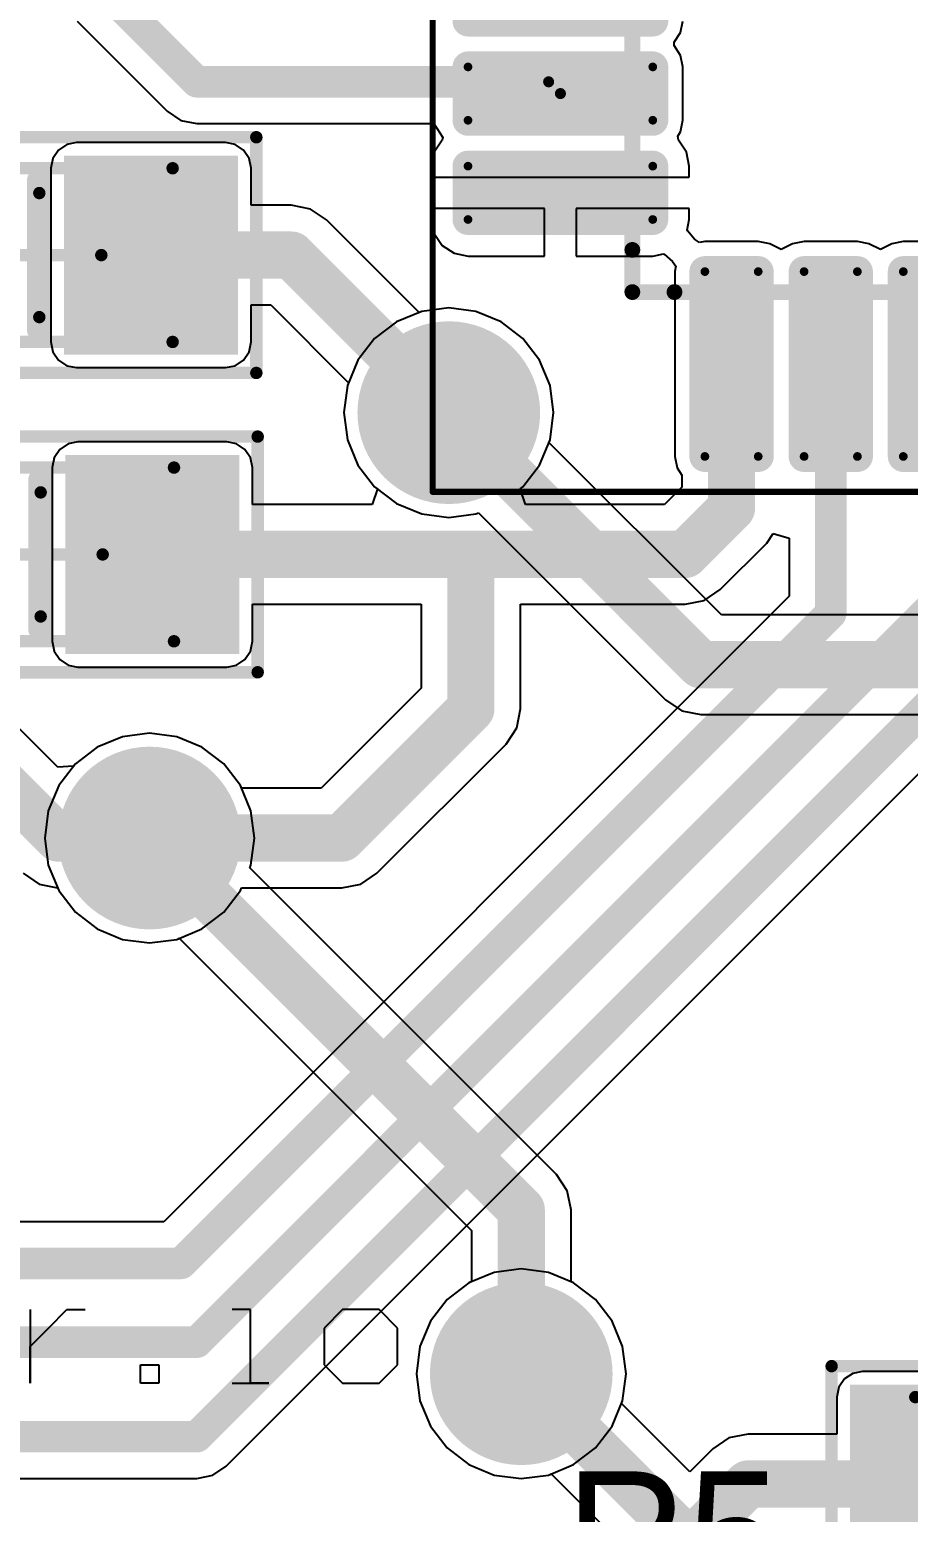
# Model space of a CAD drawing. Header units: millimetres. Extents: x 0.11 to 2.34, y 0.1 to 2.58.
# Drawn here: x 0.7319 to 1.0109, y 0.476 to 0.9466 of the extents above; entities that cross this region are included whole.
import ezdxf

# ---------------------------------------------------------------- set-up
doc = ezdxf.new("R2010")
doc.units = ezdxf.units.MM
doc.header["$MEASUREMENT"] = 0
for name, color, linetype in [('BottomLayer', 5, 'Continuous'), ('BottomSolder', 6, 'Continuous'), ('Mechanical13', 56, 'Continuous'), ('Mechanical15', 56, 'Continuous'), ('MultiLayer', 9, 'Continuous'), ('TopLayer', 1, 'Continuous'), ('TopOverlay', 2, 'Continuous'), ('TopPaste', 8, 'Continuous'), ('TopSolder', 216, 'Continuous'), ('ViaHoleLayer', 16, 'Continuous')]:
    doc.layers.add(name, color=color, linetype=linetype)

# ---------------------------------------------------------------- blocks, each defined once
blk = doc.blocks.new('QFP80P900X900X160_32N_13')
at = {"layer": 'Mechanical13', "const_width": 0.005}
for points in [[(0.14173, -0.14173), (0.14173, 0.14173)], [(0.14173, -0.14173), (-0.14173, -0.14173)]]:
    blk.add_lwpolyline(points, dxfattribs=at)
at = {"layer": 'Mechanical13', "const_width": 0.0025}
blk.add_lwpolyline([(0.14048, -0.14173, 1), (0.14298, -0.14173, 1)], format="xyb", close=True, dxfattribs=at)
blk.add_lwpolyline([(0.14048, -0.14173, 1), (0.14298, -0.14173, 1)], format="xyb", close=True, dxfattribs=at)
at = {"layer": 'Mechanical15', "const_width": 0.00197}
for points in [[(0.20512, -0.20512), (0.20512, 0.20512)], [(0.20512, -0.20512), (-0.20512, -0.20512)]]:
    blk.add_lwpolyline(points, dxfattribs=at)
at = {"layer": 'Mechanical15', "const_width": 0.000984}
blk.add_lwpolyline([(0.20463, -0.20512, 1), (0.20561, -0.20512, 1)], format="xyb", close=True, dxfattribs=at)
blk.add_lwpolyline([(0.20463, -0.20512, 1), (0.20561, -0.20512, 1)], format="xyb", close=True, dxfattribs=at)
at = {"layer": 'TopLayer', "const_width": 0.00138}
for points in [[(0.13455, -0.05571, 1), (0.13593, -0.05571, 1)], [(0.19321, -0.05571, 1), (0.19459, -0.05571, 1)], [(0.13455, -0.07028, 1), (0.13593, -0.07028, 1)], [(0.19321, -0.07028, 1), (0.19459, -0.07028, 1)], [(0.13455, -0.0872, 1), (0.13593, -0.0872, 1)], [(0.19321, -0.0872, 1), (0.19459, -0.0872, 1)], [(0.13455, -0.10177, 1), (0.13593, -0.10177, 1)], [(0.19321, -0.10177, 1), (0.19459, -0.10177, 1)], [(0.13455, -0.1187, 1), (0.13593, -0.1187, 1)], [(0.19321, -0.1187, 1), (0.19459, -0.1187, 1)], [(0.06959, -0.13524, 1), (0.07096, -0.13524, 1)], [(0.08652, -0.13524, 1), (0.08789, -0.13524, 1)], [(0.10108, -0.13524, 1), (0.10246, -0.13524, 1)], [(0.11801, -0.13524, 1), (0.11939, -0.13524, 1)], [(0.06959, -0.1939, 1), (0.07096, -0.1939, 1)], [(0.08652, -0.1939, 1), (0.08789, -0.1939, 1)], [(0.10108, -0.1939, 1), (0.10246, -0.1939, 1)], [(0.11801, -0.1939, 1), (0.11939, -0.1939, 1)]]:
    blk.add_lwpolyline(points, format="xyb", close=True, dxfattribs=at)
at = {"layer": 'TopLayer'}
for points in [[(0.1939, -0.0374), (0.13524, -0.0374), (0.1939, -0.05709), (0.13524, -0.05709)], [(0.19528, -0.03878), (0.13386, -0.03878), (0.19528, -0.05571), (0.13386, -0.05571)], [(0.19528, -0.07028), (0.13386, -0.07028), (0.19528, -0.0872), (0.13386, -0.0872)], [(0.1939, -0.0689), (0.13524, -0.0689), (0.1939, -0.08858), (0.13524, -0.08858)], [(0.19528, -0.10177), (0.13386, -0.10177), (0.19528, -0.1187), (0.13386, -0.1187)], [(0.1939, -0.10039), (0.13524, -0.10039), (0.1939, -0.12008), (0.13524, -0.12008)], [(0.08858, -0.1939), (0.08858, -0.13524), (0.0689, -0.1939), (0.0689, -0.13524)], [(0.0872, -0.19528), (0.0872, -0.13386), (0.07028, -0.19528), (0.07028, -0.13386)], [(0.12008, -0.1939), (0.12008, -0.13524), (0.10039, -0.1939), (0.10039, -0.13524)], [(0.1187, -0.19528), (0.1187, -0.13386), (0.10177, -0.19528), (0.10177, -0.13386)]]:
    blk.add_solid(points, dxfattribs=at)
at = {"layer": 'TopOverlay', "const_width": 0.005}
for points in [[(0.14173, -0.14173), (0.14173, -0.12835)], [(0.14173, -0.14173), (0.12835, -0.14173)]]:
    blk.add_lwpolyline(points, dxfattribs=at)
at = {"layer": 'TopOverlay', "const_width": 0.0025}
for points in [[(0.14048, -0.12835, 1), (0.14298, -0.12835, 1)], [(0.1271, -0.14173, 1), (0.1296, -0.14173, 1)], [(0.14048, -0.14173, 1), (0.14298, -0.14173, 1)], [(0.14048, -0.14173, 1), (0.14298, -0.14173, 1)]]:
    blk.add_lwpolyline(points, format="xyb", close=True, dxfattribs=at)
at = {"layer": 'TopPaste', "const_width": 0.00138}
for points in [[(0.13455, -0.05571, 1), (0.13593, -0.05571, 1)], [(0.19321, -0.05571, 1), (0.19459, -0.05571, 1)], [(0.13455, -0.07028, 1), (0.13593, -0.07028, 1)], [(0.19321, -0.07028, 1), (0.19459, -0.07028, 1)], [(0.13455, -0.0872, 1), (0.13593, -0.0872, 1)], [(0.19321, -0.0872, 1), (0.19459, -0.0872, 1)], [(0.13455, -0.10177, 1), (0.13593, -0.10177, 1)], [(0.19321, -0.10177, 1), (0.19459, -0.10177, 1)], [(0.13455, -0.1187, 1), (0.13593, -0.1187, 1)], [(0.19321, -0.1187, 1), (0.19459, -0.1187, 1)], [(0.06959, -0.13524, 1), (0.07096, -0.13524, 1)], [(0.08652, -0.13524, 1), (0.08789, -0.13524, 1)], [(0.10108, -0.13524, 1), (0.10246, -0.13524, 1)], [(0.11801, -0.13524, 1), (0.11939, -0.13524, 1)], [(0.06959, -0.1939, 1), (0.07096, -0.1939, 1)], [(0.08652, -0.1939, 1), (0.08789, -0.1939, 1)], [(0.10108, -0.1939, 1), (0.10246, -0.1939, 1)], [(0.11801, -0.1939, 1), (0.11939, -0.1939, 1)]]:
    blk.add_lwpolyline(points, format="xyb", close=True, dxfattribs=at)
at = {"layer": 'TopPaste'}
for points in [[(0.1939, -0.0374), (0.13524, -0.0374), (0.1939, -0.05709), (0.13524, -0.05709)], [(0.19528, -0.03878), (0.13386, -0.03878), (0.19528, -0.05571), (0.13386, -0.05571)], [(0.19528, -0.07028), (0.13386, -0.07028), (0.19528, -0.0872), (0.13386, -0.0872)], [(0.1939, -0.0689), (0.13524, -0.0689), (0.1939, -0.08858), (0.13524, -0.08858)], [(0.19528, -0.10177), (0.13386, -0.10177), (0.19528, -0.1187), (0.13386, -0.1187)], [(0.1939, -0.10039), (0.13524, -0.10039), (0.1939, -0.12008), (0.13524, -0.12008)], [(0.08858, -0.1939), (0.08858, -0.13524), (0.0689, -0.1939), (0.0689, -0.13524)], [(0.0872, -0.19528), (0.0872, -0.13386), (0.07028, -0.19528), (0.07028, -0.13386)], [(0.12008, -0.1939), (0.12008, -0.13524), (0.10039, -0.1939), (0.10039, -0.13524)], [(0.1187, -0.19528), (0.1187, -0.13386), (0.10177, -0.19528), (0.10177, -0.13386)]]:
    blk.add_solid(points, dxfattribs=at)
at = {"layer": 'TopSolder', "const_width": 0.00492}
for points in [[(0.13278, -0.05571, 1), (0.1377, -0.05571, 1)], [(0.19144, -0.05571, 1), (0.19636, -0.05571, 1)], [(0.13278, -0.07028, 1), (0.1377, -0.07028, 1)], [(0.19144, -0.07028, 1), (0.19636, -0.07028, 1)], [(0.13278, -0.0872, 1), (0.1377, -0.0872, 1)], [(0.19144, -0.0872, 1), (0.19636, -0.0872, 1)], [(0.13278, -0.10177, 1), (0.1377, -0.10177, 1)], [(0.19144, -0.10177, 1), (0.19636, -0.10177, 1)], [(0.13278, -0.1187, 1), (0.1377, -0.1187, 1)], [(0.19144, -0.1187, 1), (0.19636, -0.1187, 1)], [(0.05325, -0.13524, 1), (0.05817, -0.13524, 1)], [(0.06782, -0.13524, 1), (0.07274, -0.13524, 1)], [(0.08474, -0.13524, 1), (0.08967, -0.13524, 1)], [(0.09931, -0.13524, 1), (0.10423, -0.13524, 1)], [(0.11624, -0.13524, 1), (0.12116, -0.13524, 1)], [(0.05325, -0.1939, 1), (0.05817, -0.1939, 1)], [(0.06782, -0.1939, 1), (0.07274, -0.1939, 1)], [(0.08474, -0.1939, 1), (0.08967, -0.1939, 1)], [(0.09931, -0.1939, 1), (0.10423, -0.1939, 1)], [(0.11624, -0.1939, 1), (0.12116, -0.1939, 1)]]:
    blk.add_lwpolyline(points, format="xyb", close=True, dxfattribs=at)
at = {"layer": 'TopSolder'}
for points in [[(0.1939, -0.03386), (0.13524, -0.03386), (0.1939, -0.06063), (0.13524, -0.06063)], [(0.19882, -0.03878), (0.13031, -0.03878), (0.19882, -0.05571), (0.13031, -0.05571)], [(0.1939, -0.06535), (0.13524, -0.06535), (0.1939, -0.09213), (0.13524, -0.09213)], [(0.19882, -0.07028), (0.13031, -0.07028), (0.19882, -0.0872), (0.13031, -0.0872)], [(0.1939, -0.09685), (0.13524, -0.09685), (0.1939, -0.12362), (0.13524, -0.12362)], [(0.19882, -0.10177), (0.13031, -0.10177), (0.19882, -0.1187), (0.13031, -0.1187)], [(0.0872, -0.19882), (0.0872, -0.13031), (0.07028, -0.19882), (0.07028, -0.13031)], [(0.1187, -0.19882), (0.1187, -0.13031), (0.10177, -0.19882), (0.10177, -0.13031)], [(0.06063, -0.1939), (0.06063, -0.13524), (0.03386, -0.1939), (0.03386, -0.13524)], [(0.09213, -0.1939), (0.09213, -0.13524), (0.06535, -0.1939), (0.06535, -0.13524)], [(0.12362, -0.1939), (0.12362, -0.13524), (0.09685, -0.1939), (0.09685, -0.13524)]]:
    blk.add_solid(points, dxfattribs=at)
blk = doc.blocks.new('6_0805_N_31')
at = {"layer": 'Mechanical13', "const_width": 0.00394}
for points in [[(-0.04232, -0.02756), (-0.04232, 0.02756)], [(-0.04232, 0.02756), (0.04232, 0.02756)], [(0.04232, -0.02756), (0.04232, 0.02756)], [(-0.04232, -0.02756), (0.04232, -0.02756)]]:
    blk.add_lwpolyline(points, dxfattribs=at)
at = {"layer": 'Mechanical13', "const_width": 0.00197}
for points in [[(-0.04331, 0.02756, 1), (-0.04134, 0.02756, 1)], [(-0.04331, 0.02756, 1), (-0.04134, 0.02756, 1)], [(0.04134, 0.02756, 1), (0.04331, 0.02756, 1)], [(0.04134, 0.02756, 1), (0.04331, 0.02756, 1)], [(-0.04331, -0.02756, 1), (-0.04134, -0.02756, 1)], [(-0.04331, -0.02756, 1), (-0.04134, -0.02756, 1)], [(0.04134, -0.02756, 1), (0.04331, -0.02756, 1)], [(0.04134, -0.02756, 1), (0.04331, -0.02756, 1)]]:
    blk.add_lwpolyline(points, format="xyb", close=True, dxfattribs=at)
at = {"layer": 'Mechanical15', "const_width": 0.00394}
for points in [[(-0.0689, -0.0374), (-0.0689, 0.0374)], [(-0.0689, 0.0374), (0.0689, 0.0374)], [(0.0689, -0.0374), (0.0689, 0.0374)], [(0, -0.01969), (0, 0.01969)], [(-0.01969, 0), (0.01969, 0)], [(-0.0689, -0.0374), (0.0689, -0.0374)]]:
    blk.add_lwpolyline(points, dxfattribs=at)
at = {"layer": 'Mechanical15', "const_width": 0.00197}
for points in [[(-0.06988, 0.0374, 1), (-0.06791, 0.0374, 1)], [(-0.06988, 0.0374, 1), (-0.06791, 0.0374, 1)], [(0.06791, 0.0374, 1), (0.06988, 0.0374, 1)], [(0.06791, 0.0374, 1), (0.06988, 0.0374, 1)], [(-0.00098, 0.01969, 1), (0.00098, 0.01969, 1)], [(-0.02067, 0, 1), (-0.0187, 0, 1)], [(0.0187, 0, 1), (0.02067, 0, 1)], [(-0.00098, -0.01969, 1), (0.00098, -0.01969, 1)], [(-0.06988, -0.0374, 1), (-0.06791, -0.0374, 1)], [(-0.06988, -0.0374, 1), (-0.06791, -0.0374, 1)], [(0.06791, -0.0374, 1), (0.06988, -0.0374, 1)], [(0.06791, -0.0374, 1), (0.06988, -0.0374, 1)]]:
    blk.add_lwpolyline(points, format="xyb", close=True, dxfattribs=at)
at = {"layer": 'TopLayer'}
for points in [[(-0.01181, -0.02756), (-0.01181, 0.02756), (-0.05906, -0.02756), (-0.05906, 0.02756)], [(0.05906, -0.02756), (0.05906, 0.02756), (0.01181, -0.02756), (0.01181, 0.02756)]]:
    blk.add_solid(points, dxfattribs=at)
at = {"layer": 'TopOverlay', "const_width": 0.00787}
blk.add_lwpolyline([(0, -0.02362), (0, 0.02362)], dxfattribs=at)
at = {"layer": 'TopOverlay', "const_width": 0.00394}
for points in [[(-0.00197, 0.02362, 1), (0.00197, 0.02362, 1)], [(-0.00197, -0.02362, 1), (0.00197, -0.02362, 1)]]:
    blk.add_lwpolyline(points, format="xyb", close=True, dxfattribs=at)
at = {"layer": 'TopPaste'}
for points in [[(-0.01181, -0.02756), (-0.01181, 0.02756), (-0.05906, -0.02756), (-0.05906, 0.02756)], [(0.05906, -0.02756), (0.05906, 0.02756), (0.01181, -0.02756), (0.01181, 0.02756)]]:
    blk.add_solid(points, dxfattribs=at)
at = {"layer": 'TopSolder'}
for points in [[(-0.00781, -0.03156), (-0.00781, 0.03156), (-0.06305, -0.03156), (-0.06305, 0.03156)], [(0.06306, -0.03156), (0.06306, 0.03156), (0.00781, -0.03156), (0.00781, 0.03156)]]:
    blk.add_solid(points, dxfattribs=at)
blk = doc.blocks.new('6_0805_N_32')
at = {"layer": 'Mechanical13', "const_width": 0.00394}
for points in [[(-0.04232, -0.02756), (-0.04232, 0.02756)], [(-0.04232, 0.02756), (0.04232, 0.02756)], [(0.04232, -0.02756), (0.04232, 0.02756)], [(-0.04232, -0.02756), (0.04232, -0.02756)]]:
    blk.add_lwpolyline(points, dxfattribs=at)
at = {"layer": 'Mechanical13', "const_width": 0.00197}
for points in [[(-0.04331, 0.02756, 1), (-0.04134, 0.02756, 1)], [(-0.04331, 0.02756, 1), (-0.04134, 0.02756, 1)], [(0.04134, 0.02756, 1), (0.04331, 0.02756, 1)], [(0.04134, 0.02756, 1), (0.04331, 0.02756, 1)], [(-0.04331, -0.02756, 1), (-0.04134, -0.02756, 1)], [(-0.04331, -0.02756, 1), (-0.04134, -0.02756, 1)], [(0.04134, -0.02756, 1), (0.04331, -0.02756, 1)], [(0.04134, -0.02756, 1), (0.04331, -0.02756, 1)]]:
    blk.add_lwpolyline(points, format="xyb", close=True, dxfattribs=at)
at = {"layer": 'Mechanical15', "const_width": 0.00394}
for points in [[(-0.0689, -0.0374), (-0.0689, 0.0374)], [(-0.0689, 0.0374), (0.0689, 0.0374)], [(0.0689, -0.0374), (0.0689, 0.0374)], [(0, -0.01969), (0, 0.01969)], [(-0.01969, 0), (0.01969, 0)], [(-0.0689, -0.0374), (0.0689, -0.0374)]]:
    blk.add_lwpolyline(points, dxfattribs=at)
at = {"layer": 'Mechanical15', "const_width": 0.00197}
for points in [[(-0.06988, 0.0374, 1), (-0.06791, 0.0374, 1)], [(-0.06988, 0.0374, 1), (-0.06791, 0.0374, 1)], [(0.06791, 0.0374, 1), (0.06988, 0.0374, 1)], [(0.06791, 0.0374, 1), (0.06988, 0.0374, 1)], [(-0.00098, 0.01969, 1), (0.00098, 0.01969, 1)], [(-0.02067, 0, 1), (-0.0187, 0, 1)], [(0.0187, 0, 1), (0.02067, 0, 1)], [(-0.00098, -0.01969, 1), (0.00098, -0.01969, 1)], [(-0.06988, -0.0374, 1), (-0.06791, -0.0374, 1)], [(-0.06988, -0.0374, 1), (-0.06791, -0.0374, 1)], [(0.06791, -0.0374, 1), (0.06988, -0.0374, 1)], [(0.06791, -0.0374, 1), (0.06988, -0.0374, 1)]]:
    blk.add_lwpolyline(points, format="xyb", close=True, dxfattribs=at)
at = {"layer": 'TopLayer'}
for points in [[(-0.01181, -0.02756), (-0.01181, 0.02756), (-0.05906, -0.02756), (-0.05906, 0.02756)], [(0.05906, -0.02756), (0.05906, 0.02756), (0.01181, -0.02756), (0.01181, 0.02756)]]:
    blk.add_solid(points, dxfattribs=at)
at = {"layer": 'TopOverlay', "const_width": 0.00787}
blk.add_lwpolyline([(0, -0.02362), (0, 0.02362)], dxfattribs=at)
at = {"layer": 'TopOverlay', "const_width": 0.00394}
for points in [[(-0.00197, 0.02362, 1), (0.00197, 0.02362, 1)], [(-0.00197, -0.02362, 1), (0.00197, -0.02362, 1)]]:
    blk.add_lwpolyline(points, format="xyb", close=True, dxfattribs=at)
at = {"layer": 'TopPaste'}
for points in [[(-0.01181, -0.02756), (-0.01181, 0.02756), (-0.05906, -0.02756), (-0.05906, 0.02756)], [(0.05906, -0.02756), (0.05906, 0.02756), (0.01181, -0.02756), (0.01181, 0.02756)]]:
    blk.add_solid(points, dxfattribs=at)
at = {"layer": 'TopSolder'}
for points in [[(-0.00781, -0.03156), (-0.00781, 0.03156), (-0.06305, -0.03156), (-0.06305, 0.03156)], [(0.06306, -0.03156), (0.06306, 0.03156), (0.00781, -0.03156), (0.00781, 0.03156)]]:
    blk.add_solid(points, dxfattribs=at)
blk = doc.blocks.new('6_0805_N_46')
at = {"layer": 'Mechanical13', "const_width": 0.00394}
for points in [[(-0.04232, -0.02756), (-0.04232, 0.02756)], [(-0.04232, 0.02756), (0.04232, 0.02756)], [(0.04232, -0.02756), (0.04232, 0.02756)], [(-0.04232, -0.02756), (0.04232, -0.02756)]]:
    blk.add_lwpolyline(points, dxfattribs=at)
at = {"layer": 'Mechanical13', "const_width": 0.00197}
for points in [[(-0.04331, 0.02756, 1), (-0.04134, 0.02756, 1)], [(-0.04331, 0.02756, 1), (-0.04134, 0.02756, 1)], [(0.04134, 0.02756, 1), (0.04331, 0.02756, 1)], [(0.04134, 0.02756, 1), (0.04331, 0.02756, 1)], [(-0.04331, -0.02756, 1), (-0.04134, -0.02756, 1)], [(-0.04331, -0.02756, 1), (-0.04134, -0.02756, 1)], [(0.04134, -0.02756, 1), (0.04331, -0.02756, 1)], [(0.04134, -0.02756, 1), (0.04331, -0.02756, 1)]]:
    blk.add_lwpolyline(points, format="xyb", close=True, dxfattribs=at)
at = {"layer": 'Mechanical15', "const_width": 0.00394}
for points in [[(-0.0689, -0.0374), (-0.0689, 0.0374)], [(-0.0689, 0.0374), (0.0689, 0.0374)], [(0.0689, -0.0374), (0.0689, 0.0374)], [(0, -0.01969), (0, 0.01969)], [(-0.01969, 0), (0.01969, 0)], [(-0.0689, -0.0374), (0.0689, -0.0374)]]:
    blk.add_lwpolyline(points, dxfattribs=at)
at = {"layer": 'Mechanical15', "const_width": 0.00197}
for points in [[(-0.06988, 0.0374, 1), (-0.06791, 0.0374, 1)], [(-0.06988, 0.0374, 1), (-0.06791, 0.0374, 1)], [(0.06791, 0.0374, 1), (0.06988, 0.0374, 1)], [(0.06791, 0.0374, 1), (0.06988, 0.0374, 1)], [(-0.00098, 0.01969, 1), (0.00098, 0.01969, 1)], [(-0.02067, 0, 1), (-0.0187, 0, 1)], [(0.0187, 0, 1), (0.02067, 0, 1)], [(-0.00098, -0.01969, 1), (0.00098, -0.01969, 1)], [(-0.06988, -0.0374, 1), (-0.06791, -0.0374, 1)], [(-0.06988, -0.0374, 1), (-0.06791, -0.0374, 1)], [(0.06791, -0.0374, 1), (0.06988, -0.0374, 1)], [(0.06791, -0.0374, 1), (0.06988, -0.0374, 1)]]:
    blk.add_lwpolyline(points, format="xyb", close=True, dxfattribs=at)
at = {"layer": 'TopLayer'}
for points in [[(-0.01181, -0.02756), (-0.01181, 0.02756), (-0.05906, -0.02756), (-0.05906, 0.02756)], [(0.05906, -0.02756), (0.05906, 0.02756), (0.01181, -0.02756), (0.01181, 0.02756)]]:
    blk.add_solid(points, dxfattribs=at)
at = {"layer": 'TopOverlay', "const_width": 0.00787}
blk.add_lwpolyline([(0, -0.02362), (0, 0.02362)], dxfattribs=at)
at = {"layer": 'TopOverlay', "const_width": 0.00394}
for points in [[(-0.00197, 0.02362, 1), (0.00197, 0.02362, 1)], [(-0.00197, -0.02362, 1), (0.00197, -0.02362, 1)]]:
    blk.add_lwpolyline(points, format="xyb", close=True, dxfattribs=at)
at = {"layer": 'TopPaste'}
for points in [[(-0.01181, -0.02756), (-0.01181, 0.02756), (-0.05906, -0.02756), (-0.05906, 0.02756)], [(0.05906, -0.02756), (0.05906, 0.02756), (0.01181, -0.02756), (0.01181, 0.02756)]]:
    blk.add_solid(points, dxfattribs=at)
at = {"layer": 'TopSolder'}
for points in [[(-0.00781, -0.03156), (-0.00781, 0.03156), (-0.06305, -0.03156), (-0.06305, 0.03156)], [(0.06306, -0.03156), (0.06306, 0.03156), (0.00781, -0.03156), (0.00781, 0.03156)]]:
    blk.add_solid(points, dxfattribs=at)

msp = doc.modelspace()

# ---------------------------------------------------------------- linework, layer by layer
at = {"layer": 'BottomLayer'}
for p, q in [((0.85639, 0.85715), (0.84836, 0.85383)), ((0.865, 0.85828), (0.85639, 0.85715)), ((0.87361, 0.85715), (0.865, 0.85828)), ((0.88164, 0.85383), (0.87361, 0.85715)), ((0.84836, 0.85383), (0.84146, 0.84854)), ((0.88854, 0.84854), (0.88164, 0.85383)), ((0.84146, 0.84854), (0.83617, 0.84164)), ((0.89383, 0.84164), (0.88854, 0.84854)), ((0.7409, 0.71246), (0.61269, 0.84067)), ((0.83617, 0.84164), (0.83285, 0.83361)), ((0.89715, 0.83361), (0.89383, 0.84164)), ((0.83285, 0.83361), (0.83172, 0.825)), ((0.89828, 0.825), (0.89715, 0.83361)), ((0.83172, 0.825), (0.83285, 0.81639)), ((0.89715, 0.81639), (0.89828, 0.825)), ((0.83285, 0.81639), (0.83617, 0.80836)), ((0.8968, 0.81555), (0.89715, 0.81639)), ((0.95155, 0.7608), (0.8968, 0.81555)), ((0.83617, 0.80836), (0.84146, 0.80146)), ((0.84146, 0.80146), (0.84836, 0.79617)), ((0.84836, 0.79617), (0.85639, 0.79285)), ((0.85639, 0.79285), (0.865, 0.79172)), ((0.865, 0.79172), (0.87361, 0.79285)), ((0.87361, 0.79285), (0.87445, 0.7932)), ((0.87445, 0.7932), (0.93383, 0.73383)), ((1.57083, 0.7608), (0.95155, 0.7608)), ((0.93383, 0.73383), (0.93895, 0.7304)), ((0.93895, 0.7304), (0.945, 0.7292)), ((0.945, 0.7292), (1.57083, 0.7292)), ((0.76139, 0.72215), (0.75336, 0.71883)), ((0.77, 0.72328), (0.76139, 0.72215)), ((0.77861, 0.72215), (0.77, 0.72328)), ((0.78664, 0.71883), (0.77861, 0.72215)), ((0.75336, 0.71883), (0.74646, 0.71354)), ((0.79354, 0.71354), (0.78664, 0.71883)), ((0.74589, 0.71279), (0.7409, 0.71246)), ((0.74646, 0.71354), (0.74589, 0.71279)), ((0.79883, 0.70664), (0.79354, 0.71354)), ((0.80215, 0.69861), (0.79883, 0.70664)), ((0.80328, 0.69), (0.80215, 0.69861)), ((0.80215, 0.68139), (0.80328, 0.69)), ((0.72983, 0.67883), (0.73496, 0.6754)), ((0.8018, 0.68055), (0.80215, 0.68139)), ((0.89917, 0.58317), (0.8018, 0.68055)), ((0.73496, 0.6754), (0.74081, 0.67424)), ((0.74081, 0.67424), (0.74117, 0.67336)), ((0.74117, 0.67336), (0.74646, 0.66646)), ((0.74646, 0.66646), (0.75336, 0.66117)), ((0.75336, 0.66117), (0.76139, 0.65785)), ((0.76139, 0.65785), (0.77, 0.65672)), ((0.77, 0.65672), (0.77861, 0.65785)), ((0.77861, 0.65785), (0.77945, 0.6582)), ((0.77945, 0.6582), (0.8722, 0.56545)), ((0.9026, 0.57805), (0.89917, 0.58317)), ((0.9038, 0.572), (0.9026, 0.57805)), ((0.9038, 0.54917), (0.9038, 0.572)), ((0.8722, 0.56545), (0.8722, 0.54917)), ((0.87136, 0.54883), (0.86446, 0.54354)), ((0.8722, 0.54917), (0.87136, 0.54883)), ((0.90464, 0.54883), (0.9038, 0.54917)), ((0.91154, 0.54354), (0.90464, 0.54883)), ((0.86446, 0.54354), (0.85917, 0.53664)), ((0.91683, 0.53664), (0.91154, 0.54354)), ((0.85917, 0.53664), (0.85585, 0.52861)), ((0.92015, 0.52861), (0.91683, 0.53664)), ((0.85585, 0.52861), (0.85472, 0.52)), ((0.92128, 0.52), (0.92015, 0.52861)), ((0.85472, 0.52), (0.85585, 0.51139)), ((0.92015, 0.51139), (0.92128, 0.52)), ((0.85585, 0.51139), (0.85917, 0.50336)), ((0.91683, 0.50336), (0.92015, 0.51139)), ((0.85917, 0.50336), (0.86446, 0.49646)), ((0.91154, 0.49646), (0.91683, 0.50336)), ((0.86446, 0.49646), (0.87136, 0.49117)), ((0.90464, 0.49117), (0.91154, 0.49646)), ((0.87136, 0.49117), (0.87939, 0.48785)), ((0.89661, 0.48785), (0.90464, 0.49117)), ((0.87939, 0.48785), (0.888, 0.48672)), ((0.888, 0.48672), (0.89661, 0.48785))]:
    msp.add_line(p, q, dxfattribs=at)
for points, const_width in [([(0.8525, 0.825, 1), (0.8775, 0.825, 1)], 0.025), ([(0.86125, 0.825, 1), (0.86875, 0.825, 1)], 0.0075), ([(0.94125, 0.745, 1), (0.94875, 0.745, 1)], 0.0075), ([(0.94125, 0.745, 1), (0.94875, 0.745, 1)], 0.0075), ([(0.7575, 0.69, 1), (0.7825, 0.69, 1)], 0.025), ([(0.73726, 0.69, 1), (0.74476, 0.69, 1)], 0.0075), ([(0.73726, 0.69, 1), (0.74476, 0.69, 1)], 0.0075), ([(0.76625, 0.69, 1), (0.77375, 0.69, 1)], 0.0075), ([(0.76625, 0.69, 1), (0.77375, 0.69, 1)], 0.0075), ([(0.88425, 0.572, 1), (0.89175, 0.572, 1)], 0.0075), ([(0.88425, 0.572, 1), (0.89175, 0.572, 1)], 0.0075), ([(0.8755, 0.52, 1), (0.9005, 0.52, 1)], 0.025), ([(0.88425, 0.52, 1), (0.89175, 0.52, 1)], 0.0075)]:
    msp.add_lwpolyline(points, format="xyb", close=True, dxfattribs=dict(at, const_width=const_width))
at = {"layer": 'BottomLayer', "const_width": 0.015}
for points in [[(0.60151, 0.8295), (0.74101, 0.69)], [(0.865, 0.825), (0.945, 0.745)], [(0.945, 0.745), (1.6, 0.745)], [(0.74101, 0.69), (0.77, 0.69)], [(0.77, 0.69), (0.888, 0.572)], [(0.888, 0.52), (0.888, 0.572)]]:
    msp.add_lwpolyline(points, dxfattribs=at)
at = {"layer": 'BottomSolder', "const_width": 0.029}
for points in [[(0.8505, 0.825, 1), (0.8795, 0.825, 1)], [(0.7555, 0.69, 1), (0.7845, 0.69, 1)], [(0.8735, 0.52, 1), (0.9025, 0.52, 1)]]:
    msp.add_lwpolyline(points, format="xyb", close=True, dxfattribs=at)
at = {"layer": 'MultiLayer', "const_width": 0.025}
for points in [[(0.8525, 0.825, 1), (0.8775, 0.825, 1)], [(0.7575, 0.69, 1), (0.7825, 0.69, 1)], [(0.8755, 0.52, 1), (0.9005, 0.52, 1)]]:
    msp.add_lwpolyline(points, format="xyb", close=True, dxfattribs=at)
at = {"layer": 'TopLayer'}
for p, q in [((0.747, 0.94925), (0.77563, 0.92063)), ((0.9386, 0.94563), (0.93933, 0.94929)), ((0.93652, 0.94253), (0.9386, 0.94563)), ((0.93652, 0.94149), (0.93652, 0.94253)), ((0.9386, 0.93838), (0.93652, 0.94149)), ((0.93933, 0.93472), (0.9386, 0.93838)), ((0.93933, 0.9178), (0.93933, 0.93472)), ((0.77563, 0.92063), (0.77993, 0.91775)), ((0.77993, 0.91775), (0.785, 0.91675)), ((0.9386, 0.91414), (0.93933, 0.9178)), ((0.785, 0.91675), (0.86026, 0.91675)), ((0.86026, 0.91675), (0.86307, 0.91229)), ((0.9377, 0.91279), (0.9386, 0.91414)), ((0.74104, 0.90833), (0.73928, 0.90568)), ((0.74369, 0.91009), (0.74104, 0.90833)), ((0.74681, 0.91072), (0.74369, 0.91009)), ((0.79406, 0.91072), (0.74681, 0.91072)), ((0.79718, 0.91009), (0.79406, 0.91072)), ((0.79982, 0.90833), (0.79718, 0.91009)), ((0.80159, 0.90568), (0.79982, 0.90833)), ((0.8629, 0.91143), (0.86038, 0.90767)), ((0.86307, 0.91229), (0.8629, 0.91143)), ((0.93797, 0.91143), (0.9377, 0.91279)), ((0.94048, 0.90767), (0.93797, 0.91143)), ((0.73928, 0.90568), (0.73865, 0.90256)), ((0.80221, 0.90256), (0.80159, 0.90568)), ((0.86038, 0.90767), (0.8595, 0.90323)), ((0.94136, 0.90323), (0.94048, 0.90767)), ((0.73865, 0.90256), (0.73865, 0.84744)), ((0.80221, 0.8908), (0.80221, 0.90256)), ((0.8595, 0.90323), (0.8595, 0.89976)), ((0.8595, 0.89976), (0.94136, 0.89976)), ((0.94136, 0.89976), (0.94136, 0.90323)), ((0.815, 0.8908), (0.80221, 0.8908)), ((0.82105, 0.8896), (0.815, 0.8908)), ((0.82617, 0.88618), (0.82105, 0.8896)), ((0.89543, 0.88976), (0.8595, 0.88976)), ((0.8595, 0.88976), (0.8595, 0.8863)), ((0.89543, 0.8747), (0.89543, 0.88976)), ((0.94136, 0.88976), (0.90543, 0.88976)), ((0.90543, 0.88976), (0.90543, 0.8747)), ((0.94136, 0.8863), (0.94136, 0.88976)), ((0.85555, 0.8568), (0.82617, 0.88618)), ((0.8595, 0.8863), (0.86038, 0.88186)), ((0.94069, 0.88292), (0.94136, 0.8863)), ((0.86038, 0.88186), (0.8629, 0.8781)), ((0.94079, 0.88271), (0.94069, 0.88292)), ((0.94304, 0.88006), (0.94079, 0.88271)), ((0.94457, 0.87898), (0.94304, 0.88006)), ((0.8629, 0.8781), (0.86666, 0.87558)), ((0.86666, 0.87558), (0.8711, 0.8747)), ((0.92976, 0.8747), (0.93314, 0.87537)), ((0.93314, 0.87537), (0.93335, 0.87528)), ((0.93335, 0.87528), (0.936, 0.87302)), ((0.9463, 0.87933), (0.94457, 0.87898)), ((0.96323, 0.87933), (0.9463, 0.87933)), ((0.96689, 0.8786), (0.96323, 0.87933)), ((0.97051, 0.87679), (0.96689, 0.8786)), ((0.97414, 0.8786), (0.97051, 0.87679)), ((0.9778, 0.87933), (0.97414, 0.8786)), ((0.99472, 0.87933), (0.9778, 0.87933)), ((0.99838, 0.8786), (0.99472, 0.87933)), ((1.00201, 0.87679), (0.99838, 0.8786)), ((1.00563, 0.8786), (1.00201, 0.87679)), ((1.00929, 0.87933), (1.00563, 0.8786)), ((1.02622, 0.87933), (1.00929, 0.87933)), ((0.8711, 0.8747), (0.89543, 0.8747)), ((0.90543, 0.8747), (0.92976, 0.8747)), ((0.936, 0.87302), (0.93708, 0.87149)), ((0.93708, 0.87149), (0.93674, 0.86976)), ((0.93674, 0.86976), (0.93674, 0.8111)), ((0.80221, 0.84744), (0.80221, 0.8592)), ((0.80221, 0.8592), (0.80845, 0.8592)), ((0.80845, 0.8592), (0.8332, 0.83445)), ((0.85639, 0.85715), (0.85555, 0.8568)), ((0.865, 0.85828), (0.85639, 0.85715)), ((0.87361, 0.85715), (0.865, 0.85828)), ((0.88164, 0.85383), (0.87361, 0.85715)), ((0.88854, 0.84854), (0.88164, 0.85383)), ((0.73865, 0.84744), (0.73928, 0.84432)), ((0.80159, 0.84432), (0.80221, 0.84744)), ((0.89383, 0.84164), (0.88854, 0.84854)), ((0.73928, 0.84432), (0.74104, 0.84167)), ((0.79982, 0.84167), (0.80159, 0.84432)), ((0.74104, 0.84167), (0.74369, 0.83991)), ((0.74369, 0.83991), (0.74681, 0.83928)), ((0.74681, 0.83928), (0.79406, 0.83928)), ((0.79406, 0.83928), (0.79718, 0.83991)), ((0.79718, 0.83991), (0.79982, 0.84167)), ((0.89715, 0.83361), (0.89383, 0.84164)), ((0.83285, 0.83361), (0.83172, 0.825)), ((0.8332, 0.83445), (0.83285, 0.83361)), ((0.89828, 0.825), (0.89715, 0.83361)), ((0.83172, 0.825), (0.83285, 0.81639)), ((0.89715, 0.81639), (0.89828, 0.825)), ((0.74412, 0.81509), (0.74148, 0.81333)), ((0.74724, 0.81572), (0.74412, 0.81509)), ((0.79449, 0.81572), (0.74724, 0.81572)), ((0.79761, 0.81509), (0.79449, 0.81572)), ((0.80026, 0.81333), (0.79761, 0.81509)), ((0.83285, 0.81639), (0.83617, 0.80836)), ((0.89383, 0.80836), (0.89715, 0.81639)), ((0.73971, 0.81068), (0.73909, 0.80756)), ((0.74148, 0.81333), (0.73971, 0.81068)), ((0.80202, 0.81068), (0.80026, 0.81333)), ((0.80264, 0.80756), (0.80202, 0.81068)), ((0.93674, 0.8111), (0.93747, 0.80744)), ((0.73909, 0.80756), (0.73909, 0.75244)), ((0.80264, 0.7958), (0.80264, 0.80756)), ((0.83617, 0.80836), (0.84146, 0.80146)), ((0.88854, 0.80146), (0.89383, 0.80836)), ((0.93747, 0.80744), (0.93896, 0.80521)), ((0.93896, 0.80521), (0.93896, 0.80131)), ((0.84232, 0.8008), (0.84063, 0.7958)), ((0.84146, 0.80146), (0.84232, 0.8008)), ((0.88768, 0.8008), (0.88854, 0.80146)), ((0.88937, 0.7958), (0.88768, 0.8008)), ((0.93896, 0.80131), (0.93345, 0.7958)), ((0.84063, 0.7958), (0.80264, 0.7958)), ((0.93345, 0.7958), (0.88937, 0.7958)), ((0.96594, 0.78359), (0.96801, 0.78668)), ((0.96801, 0.78668), (0.97301, 0.78516)), ((0.95117, 0.76883), (0.96594, 0.78359)), ((0.97301, 0.78516), (0.97301, 0.76675)), ((0.94605, 0.7654), (0.95117, 0.76883)), ((0.97301, 0.76675), (0.77451, 0.56825)), ((0.80264, 0.75244), (0.80264, 0.7642)), ((0.80264, 0.7642), (0.8562, 0.7642)), ((0.8562, 0.7642), (0.8562, 0.73755)), ((0.8878, 0.731), (0.8878, 0.7642)), ((0.8878, 0.7642), (0.94, 0.7642)), ((0.94, 0.7642), (0.94605, 0.7654)), ((0.73909, 0.75244), (0.73971, 0.74932)), ((0.73971, 0.74932), (0.74148, 0.74667)), ((0.79437, 0.49063), (1.05503, 0.75129)), ((0.80026, 0.74667), (0.80202, 0.74932)), ((0.80202, 0.74932), (0.80264, 0.75244)), ((0.74148, 0.74667), (0.74412, 0.74491)), ((0.74412, 0.74491), (0.74724, 0.74428)), ((0.74724, 0.74428), (0.79449, 0.74428)), ((0.79449, 0.74428), (0.79761, 0.74491)), ((0.79761, 0.74491), (0.80026, 0.74667)), ((0.8562, 0.73755), (0.82445, 0.7058)), ((0.8866, 0.72495), (0.8878, 0.731)), ((0.88317, 0.71983), (0.8866, 0.72495)), ((0.76139, 0.72215), (0.75336, 0.71883)), ((0.77, 0.72328), (0.76139, 0.72215)), ((0.77861, 0.72215), (0.77, 0.72328)), ((0.78664, 0.71883), (0.77861, 0.72215)), ((0.75336, 0.71883), (0.74646, 0.71354)), ((0.79354, 0.71354), (0.78664, 0.71883)), ((0.84217, 0.67883), (0.88317, 0.71983)), ((0.74646, 0.71354), (0.74117, 0.70664)), ((0.79883, 0.70664), (0.79354, 0.71354)), ((0.74117, 0.70664), (0.73785, 0.69861)), ((0.79917, 0.7058), (0.79883, 0.70664)), ((0.82445, 0.7058), (0.79917, 0.7058)), ((0.73785, 0.69861), (0.73672, 0.69)), ((0.73672, 0.69), (0.73785, 0.68139)), ((0.73785, 0.68139), (0.74117, 0.67336)), ((0.83705, 0.6754), (0.84217, 0.67883)), ((0.74117, 0.67336), (0.74646, 0.66646)), ((0.79354, 0.66646), (0.79883, 0.67336)), ((0.79883, 0.67336), (0.79917, 0.6742)), ((0.79917, 0.6742), (0.831, 0.6742)), ((0.831, 0.6742), (0.83705, 0.6754)), ((0.74646, 0.66646), (0.75336, 0.66117)), ((0.78664, 0.66117), (0.79354, 0.66646)), ((0.75336, 0.66117), (0.76139, 0.65785)), ((0.77861, 0.65785), (0.78664, 0.66117)), ((0.76139, 0.65785), (0.77, 0.65672)), ((0.77, 0.65672), (0.77861, 0.65785)), ((0.77451, 0.56825), (0.47608, 0.56825)), ((0.87939, 0.55215), (0.87136, 0.54883)), ((0.888, 0.55328), (0.87939, 0.55215)), ((0.89661, 0.55215), (0.888, 0.55328)), ((0.90464, 0.54883), (0.89661, 0.55215)), ((0.87136, 0.54883), (0.86446, 0.54354)), ((0.91154, 0.54354), (0.90464, 0.54883)), ((0.86446, 0.54354), (0.85917, 0.53664)), ((0.91683, 0.53664), (0.91154, 0.54354)), ((0.85917, 0.53664), (0.85585, 0.52861)), ((0.92015, 0.52861), (0.91683, 0.53664)), ((0.85585, 0.52861), (0.85472, 0.52)), ((0.92128, 0.52), (0.92015, 0.52861)), ((0.85472, 0.52), (0.85585, 0.51139)), ((0.92015, 0.51139), (0.92128, 0.52)), ((0.99061, 0.51833), (0.98884, 0.51568)), ((0.99326, 0.52009), (0.99061, 0.51833)), ((0.99638, 0.52072), (0.99326, 0.52009)), ((1.04362, 0.52072), (0.99638, 0.52072)), ((0.98884, 0.51568), (0.98822, 0.51256)), ((0.85585, 0.51139), (0.85917, 0.50336)), ((0.9198, 0.51055), (0.92015, 0.51139)), ((0.9415, 0.48885), (0.9198, 0.51055)), ((0.98822, 0.51256), (0.98822, 0.5008)), ((0.85917, 0.50336), (0.86446, 0.49646)), ((0.95395, 0.4996), (0.94883, 0.49617)), ((0.96, 0.5008), (0.95395, 0.4996)), ((0.98822, 0.5008), (0.96, 0.5008)), ((0.86446, 0.49646), (0.87136, 0.49117)), ((0.94883, 0.49617), (0.9415, 0.48885)), ((0.79007, 0.48775), (0.79437, 0.49063)), ((0.87136, 0.49117), (0.87939, 0.48785)), ((0.46222, 0.48675), (0.785, 0.48675)), ((0.785, 0.48675), (0.79007, 0.48775)), ((0.87939, 0.48785), (0.888, 0.48672)), ((0.888, 0.48672), (0.89661, 0.48785)), ((0.89661, 0.48785), (0.89745, 0.4882)), ((0.89745, 0.4882), (0.91915, 0.4665))]:
    msp.add_line(p, q, dxfattribs=at)
for points, const_width in [([(0.735, 0.98), (0.785, 0.93)], 0.01), ([(0.785, 0.93), (0.89669, 0.93)], 0.01), ([(0.89669, 0.93), (0.90043, 0.92626)], 0.0035), ([(0.77043, 0.875), (0.815, 0.875)], 0.015), ([(0.815, 0.875), (0.865, 0.825)], 0.015), ([(0.95476, 0.79476), (0.95476, 0.84043)], 0.015), ([(0.98626, 0.76126), (0.98626, 0.84043)], 0.01), ([(0.94, 0.78), (0.95476, 0.79476)], 0.015), ([(0.77087, 0.78), (0.872, 0.78)], 0.015), ([(0.872, 0.78), (0.94, 0.78)], 0.015), ([(0.872, 0.731), (0.872, 0.78)], 0.015), ([(0.785, 0.5), (1.04925, 0.76425)], 0.01), ([(0.785, 0.53), (1.01776, 0.76276)], 0.01), ([(0.78, 0.555), (0.98626, 0.76126)], 0.01), ([(0.831, 0.69), (0.872, 0.731)], 0.015), ([(0.77, 0.69), (0.831, 0.69)], 0.015), ([(0.47059, 0.555), (0.78, 0.555)], 0.01), ([(0.465, 0.53), (0.785, 0.53)], 0.01), ([(0.888, 0.52), (0.941, 0.467)], 0.015), ([(0.46222, 0.5), (0.785, 0.5)], 0.01), ([(0.941, 0.466), (0.96, 0.485)], 0.015), ([(0.96, 0.485), (1.02, 0.485)], 0.015)]:
    msp.add_lwpolyline(points, dxfattribs=dict(at, const_width=const_width))
for points, const_width in [([(0.7825, 0.93, 1), (0.7875, 0.93, 1)], 0.005), ([(0.7825, 0.93, 1), (0.7875, 0.93, 1)], 0.005), ([(0.89419, 0.93, 1), (0.89919, 0.93, 1)], 0.005), ([(0.89582, 0.93, 1), (0.89757, 0.93, 1)], 0.00175), ([(0.89956, 0.92626, 1), (0.90131, 0.92626, 1)], 0.00175), ([(0.76668, 0.875, 1), (0.77418, 0.875, 1)], 0.0075), ([(0.81125, 0.875, 1), (0.81875, 0.875, 1)], 0.0075), ([(0.81125, 0.875, 1), (0.81875, 0.875, 1)], 0.0075), ([(0.8525, 0.825, 1), (0.8775, 0.825, 1)], 0.025), ([(0.95101, 0.84043, 1), (0.95851, 0.84043, 1)], 0.0075), ([(0.98376, 0.84043, 1), (0.98876, 0.84043, 1)], 0.005), ([(0.86125, 0.825, 1), (0.86875, 0.825, 1)], 0.0075), ([(0.95101, 0.79476, 1), (0.95851, 0.79476, 1)], 0.0075), ([(0.95101, 0.79476, 1), (0.95851, 0.79476, 1)], 0.0075), ([(0.76712, 0.78, 1), (0.77462, 0.78, 1)], 0.0075), ([(0.86825, 0.78, 1), (0.87575, 0.78, 1)], 0.0075), ([(0.86825, 0.78, 1), (0.87575, 0.78, 1)], 0.0075), ([(0.86825, 0.78, 1), (0.87575, 0.78, 1)], 0.0075), ([(0.93625, 0.78, 1), (0.94375, 0.78, 1)], 0.0075), ([(0.93625, 0.78, 1), (0.94375, 0.78, 1)], 0.0075), ([(0.98376, 0.76126, 1), (0.98876, 0.76126, 1)], 0.005), ([(0.98376, 0.76126, 1), (0.98876, 0.76126, 1)], 0.005), ([(0.86825, 0.731, 1), (0.87575, 0.731, 1)], 0.0075), ([(0.86825, 0.731, 1), (0.87575, 0.731, 1)], 0.0075), ([(0.7575, 0.69, 1), (0.7825, 0.69, 1)], 0.025), ([(0.76625, 0.69, 1), (0.77375, 0.69, 1)], 0.0075), ([(0.82725, 0.69, 1), (0.83475, 0.69, 1)], 0.0075), ([(0.82725, 0.69, 1), (0.83475, 0.69, 1)], 0.0075), ([(0.7775, 0.555, 1), (0.7825, 0.555, 1)], 0.005), ([(0.7775, 0.555, 1), (0.7825, 0.555, 1)], 0.005), ([(0.8755, 0.52, 1), (0.9005, 0.52, 1)], 0.025), ([(0.7825, 0.53, 1), (0.7875, 0.53, 1)], 0.005), ([(0.7825, 0.53, 1), (0.7875, 0.53, 1)], 0.005), ([(0.88425, 0.52, 1), (0.89175, 0.52, 1)], 0.0075), ([(0.7825, 0.5, 1), (0.7875, 0.5, 1)], 0.005), ([(0.7825, 0.5, 1), (0.7875, 0.5, 1)], 0.005), ([(0.95625, 0.485, 1), (0.96375, 0.485, 1)], 0.0075), ([(0.95625, 0.485, 1), (0.96375, 0.485, 1)], 0.0075)]:
    msp.add_lwpolyline(points, format="xyb", close=True, dxfattribs=dict(at, const_width=const_width))
at = {"layer": 'TopOverlay'}
for p, q in [((0.73208, 0.54033), (0.73208, 0.517)), ((0.73791, 0.53449), (0.74374, 0.54033)), ((0.74374, 0.54033), (0.74957, 0.54033)), ((0.80206, 0.54033), (0.79622, 0.54033)), ((0.80206, 0.517), (0.80206, 0.54033)), ((0.83121, 0.54033), (0.82538, 0.53449)), ((0.84288, 0.54033), (0.83121, 0.54033)), ((0.84871, 0.53449), (0.84288, 0.54033)), ((0.73208, 0.52866), (0.73791, 0.53449)), ((0.82538, 0.53449), (0.82538, 0.52283)), ((0.84871, 0.52283), (0.84871, 0.53449)), ((0.73208, 0.517), (0.73208, 0.52866)), ((0.76707, 0.517), (0.76707, 0.52283)), ((0.76707, 0.52283), (0.7729, 0.52283)), ((0.7729, 0.52283), (0.7729, 0.517)), ((0.82538, 0.52283), (0.83121, 0.517)), ((0.84288, 0.517), (0.84871, 0.52283)), ((0.7729, 0.517), (0.76707, 0.517)), ((0.79622, 0.517), (0.80789, 0.517)), ((0.80789, 0.517), (0.80206, 0.517)), ((0.83121, 0.517), (0.84288, 0.517))]:
    msp.add_line(p, q, dxfattribs=at)
at = {"layer": 'TopSolder', "const_width": 0.029}
for points in [[(0.8505, 0.825, 1), (0.8795, 0.825, 1)], [(0.7555, 0.69, 1), (0.7845, 0.69, 1)], [(0.8735, 0.52, 1), (0.9025, 0.52, 1)]]:
    msp.add_lwpolyline(points, format="xyb", close=True, dxfattribs=at)
at = {"layer": 'ViaHoleLayer', "const_width": 0.014}
for points in [[(0.858, 0.825, 1), (0.872, 0.825, 1)], [(0.763, 0.69, 1), (0.777, 0.69, 1)], [(0.881, 0.52, 1), (0.895, 0.52, 1)]]:
    msp.add_lwpolyline(points, format="xyb", close=True, dxfattribs=at)

# ---------------------------------------------------------------- block references
for name, p, rotation in [('QFP80P900X900X160_32N_13', (1.065, 1.005), 270), ('6_0805_N_46', (1.05543, 0.485), 360)]:
    msp.add_blockref(name, p, dxfattribs=dict(rotation=rotation))
for name, p in [('6_0805_N_32', (0.735, 0.875)), ('6_0805_N_31', (0.73543, 0.78))]:
    msp.add_blockref(name, p)

# ---------------------------------------------------------------- texts
at = {"layer": 'TopOverlay'}
msp.add_text('R5', height=0.04, dxfattribs=at).set_placement((0.902, 0.449))

doc.saveas('drawing.dxf')
